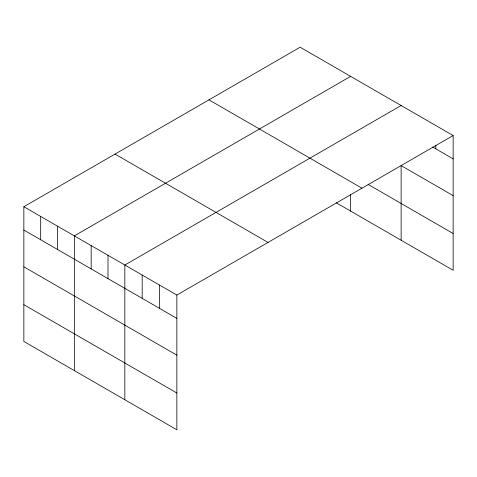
<?xml version="1.0" encoding="UTF-8"?>
<svg xmlns="http://www.w3.org/2000/svg" width="477" height="477" viewBox="0 0 477 477"><rect width="100%" height="100%" fill="white"/><g stroke="black" fill="none" stroke-linecap="round" stroke-linejoin="round"><path stroke-width="0.72" d="M453.15 135.551L176.86 295.066L176.86 429.783L23.85 341.449L23.85 206.732L300.14 47.217L453.15 135.551L453.15 270.268L336.297 202.808M350.637 76.368L74.34 235.882L74.34 370.599M401.127 105.518L124.837 265.033L124.837 399.75M432.597 146.999L453.15 158.865M453.15 195.63L401.127 165.597L401.127 240.235M368.089 184.396L453.15 233.509M208.968 99.854L361.971 188.194M115.029 154.089L268.032 242.429M23.85 206.732L176.86 295.066M23.85 230.039L176.86 318.38M23.85 266.804L176.86 355.144M23.85 304.684L176.86 393.024M435.811 145.211L435.811 148.854M350.637 194.175L350.637 211.084M159.521 285.055L159.521 308.369M142.176 275.044L142.176 298.358M108.005 255.314L108.005 278.628M91.173 245.601L91.173 268.909M57.514 226.164L57.514 249.477M40.682 216.445L40.682 239.758"/></g></svg>
